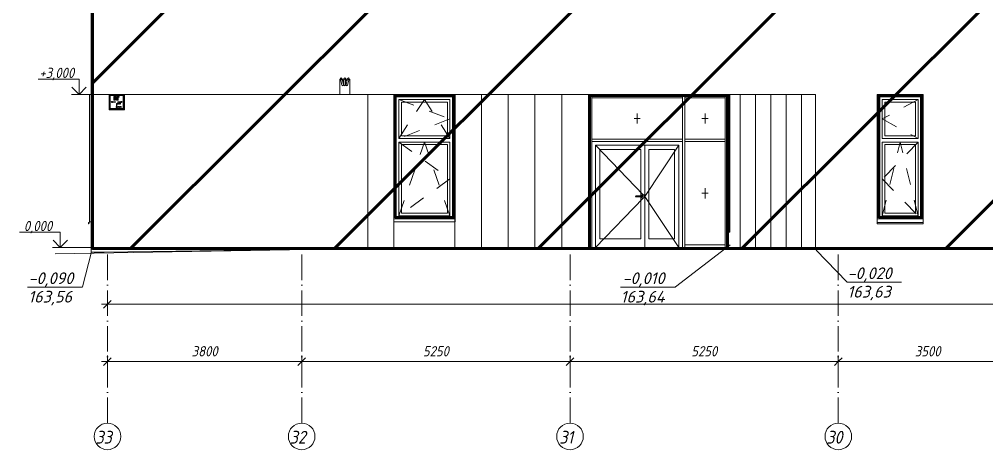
# Model space of a CAD drawing. Header units: millimetres. Extents: x 3914 to 443608, y -156176 to 78197.
# Drawn here: x 189192 to 208118, y -3960 to 4470 of the extents above; entities that cross this region are included whole.
import ezdxf

# ---------------------------------------------------------------- set-up
doc = ezdxf.new("R2010")
doc.units = ezdxf.units.MM
for name, pattern in [('50_200_ШТРИХ_1Т_ш5_п1_п1_', [700, 500, -100, 0, -100]), ('Штрих', [635, 317.5, -317.5]), ('Штриховая', [600, 400, -200])]:
    doc.linetypes.add(name, pattern=pattern)
for name, color, linetype, lineweight in [('0) клиннинг', 90, 'Continuous', 60), ('1) Откосы', 102, 'Continuous', 60), ('A-ANNO-DIMS', 7, 'Continuous', 9), ('A-ANNO-NOTE', 7, 'Continuous', 9), ('A-DETL-2', 7, 'Continuous', 5), ('A-DOOR', 7, 'Continuous', 9), ('A-DOOR-1', 7, 'Continuous', 5), ('A-FLOR', 7, 'Continuous', 9), ('A-GENM', 7, 'Continuous', 9), ('A-GLAZ-1', 7, 'Continuous', 5), ('A-GLAZ-2', 7, 'Штрих', 5), ('A-GLAZ-3', 7, 'Штриховая', 5), ('A-GLAZ-CWMG', 7, 'Continuous', 9), ('A-WALL', 7, 'Continuous', 5), ('G-ANNO-DIMS', 7, 'Continuous', 9), ('G-ANNO-DIMS-1', 7, 'Continuous', 20), ('I-WALL', 7, 'Continuous', 5), ('S-COLS', 7, 'Continuous', 9), ('Оси', 7, 'Continuous', 9), ('Оси-1', 7, '50_200_ШТРИХ_1Т_ш5_п1_п1_', 9)]:
    doc.layers.add(name, color=color, linetype=linetype, lineweight=lineweight)
doc.styles.add('ISOCPEUR_I_1', font='isocpeui.ttf', dxfattribs={"height": 230})
doc.styles.add('ISOCPEUR_I_2', font='isocpeui.ttf', dxfattribs={"width": 0.9, "height": 250})
doc.styles.add('ISOCPEUR_I_3', font='isocpeui.ttf', dxfattribs={"width": 0.9, "height": 200})

msp = doc.modelspace()

# ---------------------------------------------------------------- hatches: boundary and pattern name
at = {"layer": '0) клиннинг'}
h = msp.add_hatch(dxfattribs=at)
h.set_pattern_fill('ANSI31', color=256, scale=888)
h.paths.add_polyline_path([(222595.9, 13930), (190621, 13930), (190621, -19.1), (222595.9, -19.1)])
at = {"layer": 'A-GENM'}
h = msp.add_hatch(color=256, dxfattribs=at)
h.paths.add_polyline_path([(191239.2, 2707), (191239.2, 2993), (190953.2, 2993), (190953.2, 2707), (191095.9, 2707)], flags=0)
h.paths.add_polyline_path([(191223.8, 2722.4), (190968.5, 2722.4), (190968.5, 2977.6), (191223.8, 2977.6), (191223.8, 2774.1)], flags=0)
h.paths.add_polyline_path([(191096.9, 2733.4), (191109.5, 2748.8), (191109.5, 2758.9), (191101.1, 2748.8), (191101.1, 2819.5), (191092.8, 2819.5), (191092.8, 2748.8), (191084.4, 2758.9), (191084.4, 2748.3), (191095.9, 2734.6)], flags=0)
h.paths.add_polyline_path([(191190.2, 2837.4), (191190.7, 2837.4), (191205.7, 2850), (191190.2, 2862.5), (191180.2, 2862.5), (191190.2, 2854.1), (191119.6, 2854.1), (191119.6, 2845.8), (191190.2, 2845.8), (191180.2, 2837.4)], flags=0)
h.paths.add_polyline_path([(191003.1, 2837.4), (191013.7, 2837.4), (191003.6, 2845.8), (191074.3, 2845.8), (191074.3, 2854.1), (191003.6, 2854.1), (191013.7, 2862.5), (191003.1, 2862.5), (190988.2, 2850), (190993.1, 2845.8)], flags=0)
h.paths.add_polyline_path([(191094.9, 2888.3), (191094.9, 2960.9), (191043.4, 2960.9), (191043.4, 2888.3), (191058.8, 2888.3), (191058.8, 2945.5), (191079.5, 2945.5), (191079.5, 2888.3)], flags=0)
h.paths.add_polyline_path([(191108, 2888.3), (191123.4, 2888.3), (191123.4, 2945.5), (191146.4, 2945.5), (191146.4, 2960.9), (191108, 2960.9)], flags=0)
h = msp.add_hatch(color=256, dxfattribs=at)
h.paths.add_polyline_path([(191108, 2809.2), (191116.1, 2809.2), (191116.1, 2811.7), (191106.3, 2811.7), (191103, 2809.2)], flags=0)
h.paths.add_polyline_path([(191104.8, 2813.6), (191108, 2813.5), (191115, 2820.7), (191115.8, 2823.7), (191113.9, 2827.8), (191107.9, 2828.7), (191105.2, 2827.9), (191103.3, 2823.7), (191105.9, 2823.7), (191108, 2826.3), (191110.3, 2826.6), (191112.3, 2825.9), (191113.3, 2823.6), (191112.2, 2820.7), (191106.3, 2815)], flags=0)
h.paths.add_polyline_path([(191103.2, 2811), (191106.3, 2811.7), (191104.8, 2813.6), (191103.7, 2811.7)], flags=0)
msp.add_hatch(color=256, dxfattribs=at).paths.add_polyline_path([(191126.3, 2745.2), (191126.3, 2765.3), (191123.8, 2764.2), (191119.7, 2760.8), (191118.8, 2758.9), (191118.8, 2757.9), (191123.8, 2760.8), (191123.8, 2745.2)], flags=0)
h = msp.add_hatch(color=256, dxfattribs=at)
h.paths.add_polyline_path([(191122.1, 2821), (191123.4, 2826.5), (191130.9, 2826.5), (191130.9, 2829), (191121.2, 2829), (191119.6, 2818.6), (191121.6, 2818.6), (191121.9, 2819.9)], flags=0)
h.paths.add_polyline_path([(191125.1, 2808.9), (191130.3, 2811.3), (191131.8, 2816), (191130.1, 2820.6), (191125.1, 2822.1), (191123.4, 2820.5), (191128.3, 2818.8), (191129.3, 2815.8), (191127.3, 2812.3), (191123.4, 2812), (191122.1, 2812.9), (191121.2, 2814.9), (191119, 2813.9), (191122.1, 2809.9), (191123.4, 2809.5)], flags=0)
h = msp.add_hatch(color=256, dxfattribs=at)
h.paths.add_polyline_path([(191138.7, 2744.9), (191143.5, 2746.7), (191145.5, 2751.2), (191143.8, 2754.9), (191140.8, 2757.8), (191137.5, 2757.1), (191140.8, 2754.2), (191141.8, 2753.8), (191142.9, 2751.2), (191141, 2748.2), (191138.7, 2747.4), (191135.8, 2748.8), (191134.8, 2750.8), (191132.3, 2750.5), (191134.3, 2746.4), (191137.8, 2745.2)], flags=0)
h.paths.add_polyline_path([(191140.8, 2757.8), (191144.2, 2758.9), (191144, 2762), (191143.7, 2762.7), (191141.7, 2764.6), (191138.6, 2765.3), (191134.7, 2763.9), (191132.6, 2759.9), (191135.3, 2759.9), (191136.3, 2762), (191138.7, 2762.7), (191141.6, 2760.8), (191141.4, 2758.9)], flags=0)
h = msp.add_hatch(color=256, dxfattribs=at)
h.paths.add_polyline_path([(191135.9, 2809.2), (191137.8, 2811.7), (191135.4, 2811.2)], flags=0)
h.paths.add_polyline_path([(191135.9, 2805.1), (191137.4, 2806.7), (191135.9, 2809.2)], flags=0)
h = msp.add_hatch(color=256, dxfattribs=at)
h.paths.add_polyline_path([(191143.6, 2811.2), (191144.8, 2823.9), (191146.5, 2826.2), (191148.9, 2826.7), (191151.3, 2825.8), (191152.2, 2823.7), (191154.8, 2824), (191152.9, 2827.9), (191148.9, 2829.3), (191143.8, 2827), (191141.6, 2818.6)], flags=0)
h.paths.add_polyline_path([(191148.7, 2808.9), (191153.3, 2811.2), (191154.2, 2812.2), (191155.1, 2815.7), (191153.3, 2820.3), (191148.4, 2821.9), (191146.3, 2821.4), (191145.6, 2818.6), (191149, 2819.4), (191151.5, 2818.5), (191152, 2814), (191151.4, 2812.6), (191148.5, 2811.4), (191144.8, 2813.4), (191144.7, 2813.5), (191144.1, 2810.9), (191144.8, 2810.6)], flags=0)
h = msp.add_hatch(color=256, dxfattribs=at)
h.paths.add_polyline_path([(191149.6, 2745.2), (191151.4, 2747.7), (191148.9, 2747.7)], flags=0)
h.paths.add_polyline_path([(191149.6, 2741.1), (191151, 2742.6), (191149.6, 2745.2)], flags=0)
h = msp.add_hatch(color=256, dxfattribs=at)
h.paths.add_polyline_path([(191162.1, 2744.9), (191166.9, 2746.6), (191168.7, 2751.1), (191167.8, 2754.3), (191162, 2757.4), (191156.5, 2754.4), (191155.5, 2751.1), (191157.3, 2746.6), (191161.3, 2745.2)], flags=0)
h.paths.add_polyline_path([(191162.1, 2747.4), (191158.4, 2749.3), (191156.5, 2751.1), (191158.4, 2752.2), (191159.2, 2753.9), (191162.1, 2754.9), (191165.1, 2753.7), (191166.2, 2751), (191164.9, 2748.3), (191163.6, 2747.9)], flags=0)
h.paths.add_polyline_path([(191166.4, 2763.8), (191162.1, 2765.3), (191157.8, 2763.8), (191159.6, 2762), (191162.1, 2762.7), (191164.7, 2762)], flags=0)
h.paths.add_polyline_path([(191167.3, 2757.8), (191167.4, 2761.5), (191166, 2762), (191166.4, 2758.9), (191166.5, 2758.9)], flags=0)
h.paths.add_polyline_path([(191156.9, 2757.8), (191159.2, 2758.9), (191157.8, 2763.8), (191156.5, 2758.9)], flags=0)
h = msp.add_hatch(color=256, dxfattribs=at)
h.paths.add_polyline_path([(191158.9, 2811.2), (191160.2, 2823.9), (191161.9, 2826.2), (191164.3, 2826.7), (191166.7, 2825.8), (191167.6, 2823.7), (191170.1, 2824), (191168.3, 2827.9), (191164.3, 2829.3), (191159.2, 2827), (191157, 2818.6)], flags=0)
h.paths.add_polyline_path([(191164.1, 2808.9), (191167.3, 2809.8), (191169.6, 2812.2), (191170.5, 2815.7), (191168.7, 2820.3), (191163.8, 2821.9), (191161.7, 2821.4), (191161, 2818.6), (191164.4, 2819.4), (191166.8, 2818.5), (191167.3, 2814), (191166.8, 2812.6), (191163.9, 2811.4), (191160.2, 2813.4), (191160.1, 2813.5), (191159.5, 2810.9), (191160.2, 2810.6)], flags=0)
h = msp.add_hatch(color=256, dxfattribs=at)
h.paths.add_polyline_path([(191176.9, 2744.9), (191180.8, 2746), (191179, 2747.8), (191177.1, 2745.2)], flags=0)
h.paths.add_polyline_path([(191176.9, 2744.9), (191176.9, 2747.4), (191174.5, 2748.8), (191172.6, 2750.4), (191171.2, 2750.2), (191173, 2746.3), (191176, 2745.2)], flags=0)
h.paths.add_polyline_path([(191180.8, 2746), (191183.2, 2749.5), (191184.1, 2755.6), (191181.6, 2754.1), (191180.5, 2747.8)], flags=0)
h.paths.add_polyline_path([(191176.8, 2752.1), (191179.6, 2752.8), (191181.6, 2755.6), (191184.1, 2755.6), (191182.9, 2761.6), (191180.8, 2764.2), (191177.2, 2765.3), (191172.7, 2763.4), (191171.2, 2757.7), (191172.6, 2753.9), (191174.6, 2753)], flags=0)
h.paths.add_polyline_path([(191177.5, 2754.6), (191174.5, 2755.7), (191173.6, 2758.9), (191174.6, 2761.5), (191177.6, 2762.7), (191180.8, 2760.8), (191181.6, 2758.6), (191180.4, 2755.6)], flags=0)

# ---------------------------------------------------------------- linework, layer by layer
at = {"layer": '0) клиннинг'}
msp.add_lwpolyline([(190621, 13930), (222595.9, 13930), (222595.9, -19.1), (190621, -19.1)], close=True, dxfattribs=at)
at = {"layer": '1) Откосы'}
for points in [[(196545.9, 585), (197685.9, 585), (197685.9, 2970), (196545.9, 2970)], [(206005.9, 585), (206845.9, 585), (206845.9, 2970), (206005.9, 2970)]]:
    msp.add_lwpolyline(points, close=True, dxfattribs=at)
msp.add_lwpolyline([(200345.5, 0), (200345.5, 2980), (203050.5, 2980), (203050.5, 0)], dxfattribs=at)
at = {"layer": 'A-ANNO-DIMS'}
for p, q in [((315935.9, -1112.5), (190795.9, -1112.5)), ((190915.9, -1218.6), (190915.9, -992.5)), ((190915.9, -1112.5), (190915.9, -1218.6)), ((194715.9, -2233.2), (190795.9, -2233.2)), ((190915.9, -2339.3), (190915.9, -2113.2)), ((190915.9, -2233.2), (190915.9, -2339.3)), ((194715.9, -2339.3), (194715.9, -2113.2)), ((194715.9, -2339.3), (194715.9, -2113.2)), ((199965.9, -2233.2), (194715.9, -2233.2)), ((194715.9, -2233.2), (194715.9, -2339.3)), ((194715.9, -2233.2), (194715.9, -2339.3)), ((199965.9, -2339.3), (199965.9, -2113.2)), ((199965.9, -2339.3), (199965.9, -2113.2)), ((205215.9, -2233.2), (199965.9, -2233.2)), ((199965.9, -2233.2), (199965.9, -2339.3)), ((199965.9, -2233.2), (199965.9, -2339.3)), ((205215.9, -2339.3), (205215.9, -2113.2)), ((205215.9, -2339.3), (205215.9, -2113.2)), ((208715.9, -2233.2), (205215.9, -2233.2)), ((205215.9, -2233.2), (205215.9, -2339.3)), ((205215.9, -2233.2), (205215.9, -2339.3))]:
    msp.add_line(p, q, dxfattribs=at)
at = {"layer": 'A-ANNO-DIMS', "lineweight": 20}
for p, q in [((190915.9, -1112.5), (190840.9, -1187.5)), ((190915.9, -1112.5), (190990.9, -1037.5)), ((190915.9, -2233.2), (190840.9, -2308.2)), ((190915.9, -2233.2), (190990.9, -2158.2)), ((194715.9, -2233.2), (194640.9, -2308.2)), ((194715.9, -2233.2), (194640.9, -2308.2)), ((194715.9, -2233.2), (194790.9, -2158.2)), ((194715.9, -2233.2), (194790.9, -2158.2)), ((199965.9, -2233.2), (199890.9, -2308.2)), ((199965.9, -2233.2), (199890.9, -2308.2)), ((199965.9, -2233.2), (200040.9, -2158.2)), ((199965.9, -2233.2), (200040.9, -2158.2)), ((205215.9, -2233.2), (205140.9, -2308.2)), ((205215.9, -2233.2), (205140.9, -2308.2)), ((205215.9, -2233.2), (205290.9, -2158.2)), ((205215.9, -2233.2), (205290.9, -2158.2))]:
    msp.add_line(p, q, dxfattribs=at)
at = {"layer": 'A-ANNO-NOTE'}
for p, q in [((203100.6, 52.7), (202029, -772.1)), ((190604, -85.8), (190429, -772.1)), ((204784.5, -49.8), (205380, -674.8)), ((206454.8, -677.9), (205380, -677.9)), ((190429, -775.2), (189354.2, -775.2)), ((202029, -775.2), (200954.2, -775.2))]:
    msp.add_line(p, q, dxfattribs=at)
at = {"layer": 'A-DETL-2'}
for p, q in [((196515.9, -41.9), (196515.9, 3000)), ((197715, -29.1), (197715, 3000)), ((198237, -24.9), (198237, 3000)), ((198759, -20.6), (198759, 3000)), ((199281, -16.8), (199281, 3000)), ((199803, -12.3), (199803, 3000)), ((203295.5, -11.1), (203295.5, 3000)), ((203595.5, -12.9), (203595.5, 3000)), ((203895.9, -14.7), (203895.9, 3000)), ((204195.5, -16.5), (204195.5, 3000)), ((204495.5, -18.3), (204495.5, 3000)), ((196006.8, -19.1), (189891.6, -125.9)), ((222686.8, -19.1), (196006.8, -19.1))]:
    msp.add_line(p, q, dxfattribs=at)
at = {"layer": 'A-DOOR'}
for p, q in [((201260.5, 1010), (201390.5, 1010)), ((201390.5, 990), (201260.5, 990)), ((201390.5, 1010), (201356.9, 1010)), ((201356.9, 990), (201390.5, 990))]:
    msp.add_line(p, q, dxfattribs=at)
for centre, radius, start, end in [((201260.5, 1000), 10, 90, 270), ((201390.5, 1000), 35, 118.83524, 163.39845), ((201390.5, 1000), 35, 196.60155, 360), ((201390.5, 1000), 35, 360, 118.83316), ((201390.5, 1000), 10, 270, 90), ((201390.5, 1000), 10, 270, 90)]:
    msp.add_arc(centre, radius, start, end, dxfattribs=at)
at = {"layer": 'A-DOOR-1'}
for p, q in [((200467.5, 0), (200467.5, 2003)), ((201430.5, 2003), (200467.5, 2003)), ((200467.5, 2003), (201399.4, 1033.8)), ((200547.5, 170), (200547.5, 1923)), ((200547.5, 1923), (201350.5, 1923)), ((201350.5, 1923), (201350.5, 1010)), ((202093.5, 2003), (201430.5, 2003)), ((201430.5, 0), (201430.5, 2003)), ((202093.5, 2003), (201430.5, 1001.5)), ((201430.5, 2003), (201430.5, 0)), ((201510.5, 1923), (201510.5, 170)), ((201510.5, 1923), (202013.5, 1923)), ((202013.5, 170), (202013.5, 1923)), ((202093.5, 2003), (202093.5, 0)), ((201396.1, 965.7), (200467.5, 0)), ((201375.5, 1010), (201275.5, 1010)), ((201275.5, 990), (201375.5, 990)), ((201350.5, 990), (201350.5, 170)), ((201424.5, 1007.8), (201430.5, 1001.5)), ((201430.5, 1001.5), (201424.9, 995.7)), ((201430.5, 1001.5), (202093.5, 0)), ((201350.5, 170), (200547.5, 170)), ((201510.5, 170), (202013.5, 170))]:
    msp.add_line(p, q, dxfattribs=at)
at = {"layer": 'A-DOOR-1', "flags": 128}
for points in [[(201275.5, 1010), (201274.9, 1010), (201274.3, 1010), (201273.7, 1010), (201273.1, 1010), (201272.5, 1010), (201271.9, 1010), (201271.3, 1010), (201270.8, 1010), (201270.2, 1010), (201269.6, 1010), (201269.1, 1010), (201268.5, 1010), (201268, 1010), (201267.5, 1010), (201267, 1010), (201266.5, 1010), (201266, 1010), (201265.6, 1010), (201265.1, 1010), (201264.7, 1010), (201264.3, 1010), (201263.9, 1010), (201263.5, 1010), (201263.2, 1010), (201262.9, 1010), (201262.5, 1010), (201262.2, 1010), (201262, 1010), (201261.7, 1010), (201261.5, 1010), (201261.3, 1010), (201261.1, 1010), (201260.9, 1010), (201260.8, 1010), (201260.7, 1010), (201260.6, 1010), (201260.5, 1010), (201260.5, 1010), (201260.5, 1010)], [(201260.5, 990), (201260.5, 990), (201260.6, 990), (201260.7, 990), (201260.8, 990), (201260.9, 990), (201261.1, 990), (201261.2, 990), (201261.4, 990), (201261.7, 990), (201261.9, 990), (201262.2, 990), (201262.5, 990), (201262.8, 990), (201263.1, 990), (201263.4, 990), (201263.8, 990), (201264.2, 990), (201264.6, 990), (201265, 990), (201265.5, 990), (201265.9, 990), (201266.4, 990), (201266.9, 990), (201267.4, 990), (201267.9, 990), (201268.4, 990), (201268.9, 990), (201269.5, 990), (201270, 990), (201270.6, 990), (201271.2, 990), (201271.7, 990), (201272.3, 990), (201272.9, 990), (201273.5, 990), (201274.1, 990), (201274.7, 990), (201275.3, 990), (201275.5, 990)], [(201390.5, 1010), (201390.4, 1010), (201390.4, 1010), (201390.3, 1010), (201390.2, 1010), (201390, 1010), (201389.9, 1010), (201389.7, 1010), (201389.5, 1010), (201389.3, 1010), (201389, 1010), (201388.8, 1010), (201388.5, 1010), (201388.2, 1010), (201387.9, 1010), (201387.5, 1010), (201387.1, 1010), (201386.7, 1010), (201386.3, 1010), (201385.9, 1010), (201385.5, 1010), (201385, 1010), (201384.6, 1010), (201384.1, 1010), (201383.6, 1010), (201383.1, 1010), (201382.5, 1010), (201382, 1010), (201381.5, 1010), (201380.9, 1010), (201380.3, 1010), (201379.8, 1010), (201379.2, 1010), (201378.6, 1010), (201378, 1010), (201377.4, 1010), (201376.8, 1010), (201376.2, 1010), (201375.6, 1010), (201375.5, 1010)], [(201375.5, 990), (201376.1, 990), (201376.7, 990), (201377.3, 990), (201377.9, 990), (201378.5, 990), (201379, 990), (201379.6, 990), (201380.2, 990), (201380.8, 990), (201381.3, 990), (201381.9, 990), (201382.4, 990), (201382.9, 990), (201383.4, 990), (201383.9, 990), (201384.4, 990), (201384.9, 990), (201385.4, 990), (201385.8, 990), (201386.2, 990), (201386.6, 990), (201387, 990), (201387.4, 990), (201387.8, 990), (201388.1, 990), (201388.4, 990), (201388.7, 990), (201389, 990), (201389.2, 990), (201389.5, 990), (201389.7, 990), (201389.8, 990), (201390, 990), (201390.1, 990), (201390.3, 990), (201390.3, 990), (201390.4, 990), (201390.5, 990), (201390.5, 990)]]:
    msp.add_lwpolyline(points, dxfattribs=at)
at = {"layer": 'A-DOOR-1'}
for centre, radius, start, end in [((201260.5, 1000), 10, 150, 180), ((201260.5, 1000), 10, 195, 210), ((201390.5, 1000), 35, 150, 156.38449), ((201390.5, 1000), 35, 203.61551, 208.14523), ((201390.5, 1000), 35, 135, 141.41947), ((201390.5, 1000), 35, 218.58053, 225), ((201390.5, 1000), 35, 121.72309, 126.44565), ((201390.5, 1000), 35, 233.55435, 240), ((201390.5, 1000), 35, 105, 111.45951), ((201390.5, 1000), 35, 248.54049, 255), ((201390.5, 1000), 35, 90, 96.45534), ((201390.5, 1000), 35, 263.54466, 270), ((201390.5, 1000), 35, 278.57665, 285), ((201390.5, 1000), 35, 75, 80.71414)]:
    msp.add_arc(centre, radius, start, end, dxfattribs=at)
at = {"layer": 'A-FLOR'}
for p, q in [((195775.9, -21.6), (195775.9, -23.1)), ((195955.9, -20), (195891.5, -20))]:
    msp.add_line(p, q, dxfattribs=at)
at = {"layer": 'A-GENM'}
for p, q in [((195473.6, 3298), (195459.2, 3298)), ((195459.2, 3298), (195459.2, 3000)), ((195472.2, 3303.3), (195503.7, 3182.9)), ((195532.7, 3190.4), (195501.2, 3310.8)), ((195543.2, 3298), (195504.5, 3298)), ((195513.3, 3271.1), (195512.5, 3267.4)), ((195518.2, 3245.3), (195523.1, 3269.2)), ((195543.2, 3307.1), (195543.1, 3186.7)), ((195573.1, 3186.6), (195573.2, 3307)), ((195611.8, 3298), (195573.2, 3298)), ((195615.1, 3310.8), (195583.7, 3190.4)), ((195593.3, 3269.2), (195598.1, 3245.3)), ((195603.8, 3267.4), (195603.1, 3271.1)), ((195612.7, 3182.9), (195644.2, 3303.3)), ((195657.2, 3298), (195642.8, 3298)), ((195657.2, 3000), (195657.2, 3298)), ((191246.2, 3000), (190946.2, 3000)), ((190946.2, 3000), (190946.2, 2700)), ((191239.2, 2993), (190953.2, 2993)), ((190953.2, 2993), (190953.2, 2707)), ((190968.5, 2722.4), (190968.5, 2977.6)), ((190968.5, 2977.6), (191223.8, 2977.6)), ((191003.1, 2862.5), (190988.2, 2850)), ((190988.2, 2850), (191003.1, 2837.4)), ((191013.7, 2862.5), (191003.1, 2862.5)), ((191003.6, 2854.1), (191013.7, 2862.5)), ((191074.3, 2854.1), (191003.6, 2854.1)), ((191013.7, 2837.4), (191003.6, 2845.8)), ((191003.6, 2845.8), (191074.3, 2845.8)), ((191094.9, 2960.9), (191043.4, 2960.9)), ((191043.4, 2960.9), (191043.4, 2888.3)), ((191043.4, 2888.3), (191058.8, 2888.3)), ((191058.8, 2888.3), (191058.8, 2945.5)), ((191058.8, 2945.5), (191079.5, 2945.5)), ((191074.3, 2845.8), (191074.3, 2854.1)), ((191079.5, 2945.5), (191079.5, 2888.3)), ((191079.5, 2888.3), (191094.9, 2888.3)), ((191094.9, 2888.3), (191094.9, 2960.9)), ((191146.4, 2960.9), (191108, 2960.9)), ((191108, 2960.9), (191108, 2888.3)), ((191108, 2888.3), (191123.4, 2888.3)), ((191190.2, 2854.1), (191119.6, 2854.1)), ((191119.6, 2854.1), (191119.6, 2845.8)), ((191119.6, 2845.8), (191190.2, 2845.8)), ((191123.4, 2888.3), (191123.4, 2945.5)), ((191123.4, 2945.5), (191146.4, 2945.5)), ((191146.4, 2945.5), (191146.4, 2960.9)), ((191190.7, 2862.5), (191180.2, 2862.5)), ((191180.2, 2862.5), (191190.2, 2854.1)), ((191190.2, 2845.8), (191180.2, 2837.4)), ((191205.7, 2850), (191190.7, 2862.5)), ((191190.7, 2837.4), (191205.7, 2850)), ((191223.8, 2977.6), (191223.8, 2722.4)), ((191239.2, 2707), (191239.2, 2993)), ((191246.2, 2700), (191246.2, 3000)), ((195459.2, 3000), (195657.2, 3000)), ((197709.9, 2970), (197715.9, 2970)), ((197709.9, 552.3), (197709.9, 2970)), ((190946.2, 2700), (191246.2, 2700)), ((190953.2, 2707), (191239.2, 2707)), ((191223.8, 2722.4), (190968.5, 2722.4)), ((191003.1, 2837.4), (191013.7, 2837.4)), ((191092.8, 2748.8), (191084.4, 2758.9)), ((191084.4, 2758.9), (191084.4, 2748.3)), ((191084.4, 2748.3), (191096.9, 2733.4)), ((191101.1, 2819.5), (191092.8, 2819.5)), ((191092.8, 2819.5), (191092.8, 2748.8)), ((191096.9, 2733.4), (191109.5, 2748.3)), ((191101.1, 2748.8), (191101.1, 2819.5)), ((191109.5, 2758.9), (191101.1, 2748.8)), ((191103.2, 2811), (191103, 2809.2)), ((191103, 2809.2), (191116.1, 2809.2)), ((191104.8, 2813.6), (191103.2, 2811)), ((191105.2, 2827.9), (191103.3, 2823.7)), ((191103.3, 2823.7), (191105.8, 2823.4)), ((191107.9, 2816.5), (191104.8, 2813.6)), ((191109.7, 2829.3), (191105.2, 2827.9)), ((191105.8, 2823.4), (191106.8, 2825.9)), ((191106.3, 2811.7), (191107.4, 2813)), ((191116.1, 2811.7), (191106.3, 2811.7)), ((191106.8, 2825.9), (191109.6, 2826.8)), ((191107.4, 2813), (191110.3, 2815.4)), ((191112.2, 2820.7), (191107.9, 2816.5)), ((191109.5, 2748.3), (191109.5, 2758.9)), ((191109.6, 2826.8), (191112.3, 2825.9)), ((191114.2, 2827.7), (191109.7, 2829.3)), ((191110.3, 2815.4), (191113.9, 2818.9)), ((191113.3, 2823.6), (191112.2, 2820.7)), ((191112.3, 2825.9), (191113.3, 2823.6)), ((191113.9, 2818.9), (191115.4, 2821.3)), ((191115.8, 2823.7), (191114.2, 2827.7)), ((191115.4, 2821.3), (191115.8, 2823.7)), ((191116.1, 2809.2), (191116.1, 2811.7)), ((191121.2, 2814.9), (191118.7, 2814.6)), ((191118.7, 2814.6), (191120.6, 2810.5)), ((191122.5, 2762.6), (191118.8, 2760.2)), ((191118.8, 2760.2), (191118.8, 2757.9)), ((191118.8, 2757.9), (191121.4, 2759.1)), ((191121.2, 2829), (191119, 2818.6)), ((191119, 2818.6), (191121.5, 2818.3)), ((191120.6, 2810.5), (191125.1, 2808.9)), ((191130.9, 2829), (191121.2, 2829)), ((191122.4, 2812.3), (191121.2, 2814.9)), ((191121.4, 2759.1), (191123.8, 2760.8)), ((191121.5, 2818.3), (191122.9, 2819.5)), ((191122.1, 2821), (191123.2, 2826.5)), ((191125.8, 2822.4), (191122.1, 2821)), ((191125.1, 2811.4), (191122.4, 2812.3)), ((191124.7, 2765.3), (191122.5, 2762.6)), ((191122.9, 2819.5), (191125.1, 2819.9)), ((191123.2, 2826.5), (191130.9, 2826.5)), ((191123.8, 2760.8), (191123.8, 2745.2)), ((191123.8, 2745.2), (191126.3, 2745.2)), ((191126.3, 2765.3), (191124.7, 2765.3)), ((191125.1, 2819.9), (191128.3, 2818.8)), ((191128.2, 2812.6), (191125.1, 2811.4)), ((191125.1, 2808.9), (191130.3, 2811.3)), ((191130.1, 2820.6), (191125.8, 2822.4)), ((191126.3, 2745.2), (191126.3, 2765.3)), ((191129.3, 2815.8), (191128.2, 2812.6)), ((191128.3, 2818.8), (191129.3, 2815.8)), ((191131.8, 2816), (191130.1, 2820.6)), ((191130.3, 2811.3), (191131.8, 2816)), ((191130.9, 2826.5), (191130.9, 2829)), ((191134.8, 2750.8), (191132.3, 2750.5)), ((191132.3, 2750.5), (191134.3, 2746.4)), ((191134.7, 2763.9), (191132.6, 2759.9)), ((191132.6, 2759.9), (191135.1, 2759.6)), ((191134.3, 2746.4), (191138.7, 2744.9)), ((191138.6, 2765.3), (191134.7, 2763.9)), ((191136.2, 2748.2), (191134.8, 2750.8)), ((191135.1, 2759.6), (191136.3, 2762)), ((191137.8, 2811.7), (191135.3, 2811.7)), ((191135.3, 2811.7), (191135.9, 2809.2)), ((191135.9, 2809.2), (191135.9, 2805.1)), ((191135.9, 2805.1), (191137.4, 2806.7)), ((191138.8, 2747.4), (191136.2, 2748.2)), ((191136.3, 2762), (191138.7, 2762.7)), ((191137.5, 2757.1), (191137.2, 2754.6)), ((191137.2, 2754.6), (191139, 2754.9)), ((191137.4, 2806.7), (191137.8, 2809.2)), ((191140.8, 2757.8), (191137.5, 2757.1)), ((191137.8, 2809.2), (191137.8, 2811.7)), ((191141.7, 2764.6), (191138.6, 2765.3)), ((191138.7, 2762.7), (191141.1, 2762)), ((191138.7, 2744.9), (191143.5, 2746.7)), ((191141.8, 2748.5), (191138.8, 2747.4)), ((191139, 2754.9), (191141.8, 2753.8)), ((191142, 2760), (191140.8, 2757.8)), ((191141.1, 2762), (191142, 2760)), ((191143.8, 2827), (191141.6, 2818.6)), ((191141.6, 2818.6), (191143.6, 2811.2)), ((191143.8, 2762.7), (191141.7, 2764.6)), ((191141.8, 2756.2), (191143.8, 2757.8)), ((191144.5, 2754.5), (191141.8, 2756.2)), ((191141.8, 2753.8), (191143, 2751.2)), ((191143, 2751.2), (191141.8, 2748.5)), ((191143.5, 2746.7), (191145.5, 2751.2)), ((191143.6, 2811.2), (191148.7, 2808.9)), ((191148.9, 2829.3), (191143.8, 2827)), ((191144.5, 2760.2), (191143.8, 2762.7)), ((191143.8, 2757.8), (191144.5, 2760.2)), ((191144.1, 2819.4), (191144.8, 2823.9)), ((191146.3, 2821.4), (191144.1, 2819.4)), ((191144.1, 2815.7), (191145.3, 2818.5)), ((191144.7, 2813.5), (191144.1, 2815.7)), ((191145.5, 2751.2), (191144.5, 2754.5)), ((191146.2, 2812), (191144.7, 2813.5)), ((191144.8, 2823.9), (191146.5, 2826.2)), ((191145.3, 2818.5), (191148.4, 2819.6)), ((191148.5, 2811.4), (191146.2, 2812)), ((191149, 2822.1), (191146.3, 2821.4)), ((191146.5, 2826.2), (191148.8, 2826.8)), ((191148.4, 2819.6), (191151.5, 2818.5)), ((191151.4, 2812.6), (191148.5, 2811.4)), ((191148.7, 2808.9), (191152, 2809.8)), ((191148.8, 2826.8), (191151.3, 2825.8)), ((191152.9, 2827.9), (191148.9, 2829.3)), ((191151.4, 2747.7), (191148.9, 2747.7)), ((191148.9, 2747.7), (191149.6, 2745.2)), ((191153.3, 2820.3), (191149, 2822.1)), ((191149.6, 2745.2), (191149.6, 2741.1)), ((191149.6, 2741.1), (191151, 2742.6)), ((191151, 2742.6), (191151.4, 2745.2)), ((191151.3, 2825.8), (191152.2, 2823.7)), ((191152.6, 2815.6), (191151.4, 2812.6)), ((191151.4, 2745.2), (191151.4, 2747.7)), ((191151.5, 2818.5), (191152.6, 2815.6)), ((191152, 2809.8), (191154.2, 2812.2)), ((191152.2, 2823.7), (191154.8, 2824)), ((191154.8, 2824), (191152.9, 2827.9)), ((191155.1, 2815.7), (191153.3, 2820.3)), ((191154.2, 2812.2), (191155.1, 2815.7)), ((191156.5, 2754.4), (191155.5, 2751.1)), ((191155.5, 2751.1), (191157.3, 2746.6)), ((191157.8, 2763.8), (191156.1, 2760.2)), ((191156.1, 2760.2), (191156.9, 2757.8)), ((191159.2, 2756.2), (191156.5, 2754.4)), ((191156.9, 2757.8), (191159.2, 2756.2)), ((191159.2, 2827), (191157, 2818.6)), ((191157, 2818.6), (191158.9, 2811.2)), ((191157.3, 2746.6), (191162.1, 2744.9)), ((191162.1, 2765.3), (191157.8, 2763.8)), ((191158, 2751.2), (191159.1, 2753.8)), ((191158.4, 2749.3), (191158, 2751.2)), ((191159.9, 2747.9), (191158.4, 2749.3)), ((191158.7, 2760.1), (191159.6, 2762)), ((191159.5, 2758.2), (191158.7, 2760.1)), ((191158.9, 2811.2), (191164.1, 2808.9)), ((191159.1, 2753.8), (191162, 2754.9)), ((191164.3, 2829.3), (191159.2, 2827)), ((191159.5, 2819.4), (191160.2, 2823.9)), ((191161.7, 2821.4), (191159.5, 2819.4)), ((191159.5, 2815.7), (191160.7, 2818.5)), ((191160.1, 2813.5), (191159.5, 2815.7)), ((191162.1, 2757.4), (191159.5, 2758.2)), ((191159.6, 2762), (191162.1, 2762.7)), ((191162.1, 2747.4), (191159.9, 2747.9)), ((191161.6, 2812), (191160.1, 2813.5)), ((191160.2, 2823.9), (191161.9, 2826.2)), ((191160.7, 2818.5), (191163.8, 2819.6)), ((191163.9, 2811.4), (191161.6, 2812)), ((191164.4, 2822.1), (191161.7, 2821.4)), ((191161.9, 2826.2), (191164.2, 2826.8)), ((191162, 2754.9), (191165.1, 2753.8)), ((191166.4, 2763.8), (191162.1, 2765.3)), ((191162.1, 2762.7), (191164.7, 2762)), ((191164.7, 2758.2), (191162.1, 2757.4)), ((191165.1, 2748.4), (191162.1, 2747.4)), ((191162.1, 2744.9), (191166.9, 2746.6)), ((191163.8, 2819.6), (191166.8, 2818.5)), ((191166.8, 2812.6), (191163.9, 2811.4)), ((191164.1, 2808.9), (191167.3, 2809.8)), ((191164.2, 2826.8), (191166.7, 2825.8)), ((191168.3, 2827.9), (191164.3, 2829.3)), ((191168.7, 2820.3), (191164.4, 2822.1)), ((191164.7, 2762), (191165.6, 2760)), ((191165.6, 2760), (191164.7, 2758.2)), ((191165.1, 2756.2), (191167.3, 2757.8)), ((191167.8, 2754.3), (191165.1, 2756.2)), ((191165.1, 2753.8), (191166.2, 2751.1)), ((191166.2, 2751.1), (191165.1, 2748.4)), ((191168.1, 2760.2), (191166.4, 2763.8)), ((191166.7, 2825.8), (191167.6, 2823.7)), ((191166.8, 2818.5), (191167.9, 2815.6)), ((191167.9, 2815.6), (191166.8, 2812.6)), ((191166.9, 2746.6), (191168.7, 2751)), ((191167.3, 2809.8), (191169.6, 2812.2)), ((191167.3, 2757.8), (191168.1, 2760.2)), ((191167.6, 2823.7), (191170.1, 2824)), ((191168.7, 2751), (191167.8, 2754.3)), ((191170.1, 2824), (191168.3, 2827.9)), ((191170.5, 2815.7), (191168.7, 2820.3)), ((191169.6, 2812.2), (191170.5, 2815.7)), ((191172.7, 2763.4), (191170.9, 2758.6)), ((191170.9, 2758.6), (191172.6, 2753.9)), ((191173.7, 2750.5), (191171.2, 2750.2)), ((191171.2, 2750.2), (191173, 2746.3)), ((191172.6, 2753.9), (191176.8, 2752.1)), ((191177.2, 2765.3), (191172.7, 2763.4)), ((191173, 2746.3), (191176.9, 2744.9)), ((191173.4, 2758.4), (191174.6, 2761.5)), ((191174.5, 2755.7), (191173.4, 2758.4)), ((191174.9, 2748.1), (191173.7, 2750.5)), ((191177.5, 2754.6), (191174.5, 2755.7)), ((191174.6, 2761.5), (191177.6, 2762.7)), ((191177, 2747.4), (191174.9, 2748.1)), ((191176.8, 2752.1), (191179.6, 2752.8)), ((191176.9, 2744.9), (191180.8, 2746)), ((191179, 2747.8), (191177, 2747.4)), ((191180.8, 2764.2), (191177.2, 2765.3)), ((191180.4, 2755.7), (191177.5, 2754.6)), ((191177.6, 2762.7), (191180.5, 2761.6)), ((191180.4, 2749.1), (191179, 2747.8)), ((191179.6, 2752.8), (191181.6, 2754.2)), ((191180.2, 2837.4), (191190.7, 2837.4)), ((191181.6, 2758.6), (191180.4, 2755.7)), ((191181.2, 2751.3), (191180.4, 2749.1)), ((191180.5, 2761.6), (191181.6, 2758.6)), ((191183.2, 2761.2), (191180.8, 2764.2)), ((191180.8, 2746), (191183.2, 2749.5)), ((191181.6, 2754.2), (191181.2, 2751.3)), ((191184.1, 2755.6), (191183.2, 2761.2)), ((191183.2, 2749.5), (191184.1, 2755.6))]:
    msp.add_line(p, q, dxfattribs=at)
at = {"layer": 'A-GENM', "flags": 128}
for points in [[(195513.3, 3271.1), (195513.6, 3272.4), (195514.2, 3273.5), (195515, 3274.5), (195516, 3275.3), (195517.1, 3275.8), (195518.2, 3276)], [(195518.2, 3276), (195519.3, 3275.9), (195520.4, 3275.6), (195521.3, 3274.9), (195522.1, 3274.1), (195522.7, 3273), (195523.1, 3271.8), (195523.2, 3270.5), (195523.1, 3269.2), (195522.7, 3268)], [(195593.6, 3268), (195593.3, 3269.2), (195593.1, 3270.5), (195593.3, 3271.8), (195593.6, 3273), (195594.2, 3274.1), (195595, 3274.9), (195596, 3275.6), (195597.1, 3275.9), (195598.2, 3276)], [(195598.2, 3276), (195599.3, 3275.8), (195600.4, 3275.3), (195601.3, 3274.5), (195602.1, 3273.5)], [(195602.2, 3273.3), (195602.7, 3272.4), (195603.1, 3271.1)], [(195518.2, 3170.1), (195514.6, 3170.8), (195511.1, 3172.4), (195508.1, 3174.8), (195505.7, 3178), (195504, 3181.6), (195503.7, 3182.9)], [(195532.3, 3191.7), (195533.2, 3187.8), (195533.2, 3183.8), (195532.3, 3180), (195530.6, 3176.5), (195528.2, 3173.7), (195525.2, 3171.6), (195521.8, 3170.4), (195518.2, 3170.1)], [(195558.1, 3170.1), (195554.5, 3170.6), (195551.2, 3172), (195548.2, 3174.3), (195545.8, 3177.2), (195544.1, 3180.8), (195543.2, 3184.7), (195543.2, 3188.6)], [(195573, 3188.6), (195573, 3184.6), (195572.1, 3180.8), (195570.5, 3177.2), (195568.1, 3174.3), (195565.1, 3172), (195561.7, 3170.6), (195558.1, 3170.1)], [(195598.2, 3170.1), (195594.6, 3170.4), (195591.1, 3171.6), (195588.1, 3173.7), (195585.7, 3176.5), (195584, 3180), (195583.2, 3183.8), (195583.2, 3187.8), (195584, 3191.7)], [(195612.7, 3182.9), (195612.3, 3181.6), (195610.6, 3178), (195608.2, 3174.8), (195605.2, 3172.4), (195601.8, 3170.8), (195598.2, 3170.1)]]:
    msp.add_lwpolyline(points, dxfattribs=at)
at = {"layer": 'A-GENM'}
for centre, major_axis, ratio, start_param, end_param in [((195486.7, 3307.1), (14.5, 3.8), 0.8995523, 1.2880473, 4.42964), ((195486.7, 3307.1), (14.5, 3.8), 0.8995523, 4.42964, 7.5712326), ((195558.2, 3307.1), (-15, 0), 0.9063078, 4.712836, 7.8544286), ((195558.2, 3307.1), (-15, 0), 0.9063078, 1.5712433, 4.712836), ((195629.6, 3307.1), (-14.5, 3.8), 0.8995523, 4.995138, 8.1367307), ((195629.6, 3307.1), (-14.5, 3.8), 0.8995523, 1.8535454, 4.995138)]:
    msp.add_ellipse(centre, major_axis=major_axis, ratio=ratio, start_param=start_param, end_param=end_param, dxfattribs=at)
at = {"layer": 'A-GLAZ-1'}
for p, q in [((196545.9, 585), (196545.9, 2970)), ((196545.9, 2970), (197685.9, 2970)), ((196615.9, 2900), (196615.9, 2135)), ((196615.9, 2900), (197615.9, 2900)), ((196665.9, 2850), (196665.9, 2185)), ((196665.9, 2850), (197565.9, 2850)), ((197565.9, 2185), (197565.9, 2850)), ((197615.9, 2135), (197615.9, 2900)), ((197685.9, 2970), (197685.9, 585)), ((205975.9, 3000), (205975.9, 502.5)), ((206875.9, 3000), (205975.9, 3000)), ((206005.9, 585), (206005.9, 2970)), ((206005.9, 2970), (206845.9, 2970)), ((206075.9, 2900), (206075.9, 2135)), ((206075.9, 2900), (206775.9, 2900)), ((206125.9, 2850), (206125.9, 2185)), ((206125.9, 2850), (206725.9, 2850)), ((206725.9, 2185), (206725.9, 2850)), ((206775.9, 2135), (206775.9, 2900)), ((206845.9, 2970), (206845.9, 585)), ((206875.9, 502.5), (206875.9, 3000)), ((197615.9, 2135), (196615.9, 2135)), ((196665.9, 2185), (197565.9, 2185)), ((206775.9, 2135), (206075.9, 2135)), ((206125.9, 2185), (206725.9, 2185)), ((196615.9, 2065), (196615.9, 620)), ((196615.9, 2065), (197615.9, 2065)), ((196665.9, 2015), (196665.9, 670)), ((196665.9, 2015), (197565.9, 2015)), ((197565.9, 670), (197565.9, 2015)), ((197615.9, 620), (197615.9, 2065)), ((206075.9, 2065), (206075.9, 620)), ((206075.9, 2065), (206775.9, 2065)), ((206125.9, 2015), (206125.9, 670)), ((206125.9, 2015), (206725.9, 2015)), ((206725.9, 670), (206725.9, 2015)), ((206775.9, 620), (206775.9, 2065)), ((197709.9, 585), (196515.9, 585)), ((196615.9, 620), (197615.9, 620)), ((196665.9, 670), (197565.9, 670)), ((206875.9, 585), (205975.9, 585)), ((206075.9, 620), (206775.9, 620)), ((206125.9, 670), (206725.9, 670)), ((190584.9, 500), (190545.9, 491)), ((190545.9, 491), (190545.9, 466)), ((190545.9, 466), (190551.9, 466)), ((190546.9, 490.2), (190589.4, 500)), ((190546.9, 467), (190546.9, 490.2)), ((190551.2, 467), (190546.9, 467)), ((190556.1, 480.4), (190551.2, 467)), ((190551.9, 466), (190557.1, 480.1)), ((190557.1, 480.1), (190556.1, 480.4)), ((197709.9, 560), (196515.9, 560)), ((206875.9, 560), (205975.9, 560)), ((205975.9, 491), (205975.9, 502.5)), ((205975.9, 466), (205975.9, 491)), ((205975.9, 491), (206875.9, 491)), ((206875.9, 466), (205975.9, 466)), ((206875.9, 502.5), (206875.9, 491)), ((206875.9, 491), (206875.9, 466))]:
    msp.add_line(p, q, dxfattribs=at)
at = {"layer": 'A-GLAZ-2'}
for p, q in [((196615.9, 2135), (197115.9, 2900)), ((196615.9, 2900), (197615.9, 2517.5)), ((197615.9, 2135), (197115.9, 2900)), ((206775.9, 2900), (206075.9, 2517.5)), ((197615.9, 2517.5), (196615.9, 2135)), ((206075.9, 2517.5), (206775.9, 2135)), ((196615.9, 620), (197115.9, 2065)), ((196615.9, 2065), (197615.9, 1342.5)), ((197615.9, 620), (197115.9, 2065)), ((206075.9, 620), (206425.9, 2065)), ((206775.9, 2065), (206075.9, 1342.5)), ((206775.9, 620), (206425.9, 2065)), ((197615.9, 1342.5), (196615.9, 620)), ((206075.9, 1342.5), (206775.9, 620))]:
    msp.add_line(p, q, dxfattribs=at)
at = {"layer": 'A-GLAZ-3'}
for p, q in [((201340.5, 2527.5), (201220.5, 2527.5)), ((201280.5, 2627.5), (201280.5, 2427.5)), ((202668, 2527.5), (202548, 2527.5)), ((202608, 2627.5), (202608, 2427.5)), ((202608, 1162.5), (202608, 962.5)), ((202668, 1062.5), (202548, 1062.5))]:
    msp.add_line(p, q, dxfattribs=at)
at = {"layer": 'A-GLAZ-CWMG'}
for p, q in [((200345.5, 2980), (200395.5, 2980)), ((200345.5, 2980), (200345.5, 2100)), ((200395.5, 2930), (200395.5, 2980)), ((202165.5, 2980), (200395.5, 2980)), ((200395.5, 2980), (200395.5, 2100)), ((202165.5, 2930), (200395.5, 2930)), ((202165.5, 2980), (202215.5, 2980)), ((202165.5, 2980), (202165.5, 2100)), ((202165.5, 2980), (202165.5, 2930)), ((202215.5, 2980), (202215.5, 2100)), ((202215.5, 2930), (202215.5, 2980)), ((203000.5, 2980), (202215.5, 2980)), ((203000.5, 2930), (202215.5, 2930)), ((203000.5, 2980), (203050.5, 2980)), ((203000.5, 2980), (203000.5, 2100)), ((203000.5, 2980), (203000.5, 2930)), ((203050.5, 2980), (203050.5, 2100)), ((200345.5, 2100), (200345.5, 0)), ((200395.5, 2075), (200395.5, 2125)), ((202165.5, 2125), (200395.5, 2125)), ((200395.5, 2100), (200395.5, 0)), ((202165.5, 2125), (202165.5, 2075)), ((202165.5, 2100), (202165.5, 0)), ((202215.5, 2075), (202215.5, 2125)), ((203000.5, 2125), (202215.5, 2125)), ((202215.5, 2100), (202215.5, 0)), ((203000.5, 2125), (203000.5, 2075)), ((203000.5, 2100), (203000.5, 0)), ((203050.5, 2100), (203050.5, 0)), ((202165.5, 2075), (200395.5, 2075)), ((203000.5, 2075), (202215.5, 2075)), ((202215.5, 0), (202215.5, 50)), ((202215.5, 50), (203000.5, 50)), ((203000.5, 50), (203000.5, 0))]:
    msp.add_line(p, q, dxfattribs=at)
at = {"layer": 'A-WALL'}
for p, q in [((190595.9, 8400), (190595.9, -91.6)), ((196007.1, 3000), (204771.4, 3000)), ((196007.1, -18.4), (196007.1, 3000)), ((196515.9, 500), (196515.9, 3000)), ((197715.9, 3000), (197715.9, 500)), ((200325.5, 0), (200325.5, 3000)), ((203070.5, 3000), (203070.5, 300)), ((203094, 3000), (203094, 300)), ((204771.4, -19.1), (204771.4, 3000)), ((205975.9, 502.5), (205975.9, 3000)), ((205975.9, 3000), (206875.9, 3000)), ((206875.9, 3000), (206875.9, 502.5)), ((197715.9, 500), (196515.9, 500)), ((203051.7, 300), (203051.7, 0)), ((203070.5, 300), (203094, 300)), ((190595.9, -91.6), (190845.9, -91.6)), ((190845.9, -88.3), (196007.1, -18.4)), ((190845.9, -88.3), (190845.9, -91.6)), ((203094, 0), (200325.5, 0)), ((203094, 0), (203094, -19.1))]:
    msp.add_line(p, q, dxfattribs=at)
at = {"layer": 'G-ANNO-DIMS', "extrusion": (0, 0, -1)}
for p, q in [((190360.4, 3300), (189560.4, 3300)), ((190360.4, 3000), (190360.4, 3300)), ((190512, 3000), (190212.1, 3000)), ((189991.7, 300), (189191.7, 300)), ((189991.7, 0), (189991.7, 300)), ((190143.3, 0), (189843.3, 0))]:
    msp.add_line(p, q, dxfattribs=at)
at = {"layer": 'G-ANNO-DIMS'}
for p, q in [((198394.6, 3000), (190360.4, 3000)), ((190775.9, 0), (189991.7, 0))]:
    msp.add_line(p, q, dxfattribs=at)
at = {"layer": 'G-ANNO-DIMS-1', "extrusion": (0, 0, -1)}
for p, q in [((190360.4, 3000), (190219, 3141.4)), ((190360.4, 3000), (190501.8, 3141.4)), ((189991.7, 0), (189850.2, 141.4)), ((189991.7, 0), (190133.1, 141.4))]:
    msp.add_line(p, q, dxfattribs=at)
at = {"layer": 'I-WALL'}
for p, q in [((190565.9, 500), (190565.9, 3000)), ((190595.9, 3000), (190565.9, 3000)), ((190595.9, 500), (190565.9, 500)), ((190845.9, -109.2), (190845.9, -91.6)), ((195075.9, -35.4), (195075.9, -31))]:
    msp.add_line(p, q, dxfattribs=at)
at = {"layer": 'S-COLS'}
msp.add_line((195075.9, -35.4), (195075.9, -31), dxfattribs=at)
at = {"layer": 'Оси'}
for centre in [(190915.9, -3700), (194715.9, -3700), (199965.9, -3700), (205215.9, -3700)]:
    msp.add_circle(centre, 260, dxfattribs=at)
at = {"layer": 'Оси-1'}
for p, q in [((194715.9, -3440), (194715.9, 0)), ((199965.9, -3440), (199965.9, 0)), ((205215.9, -3440), (205215.9, 0)), ((190915.9, -3440), (190915.9, 0))]:
    msp.add_line(p, q, dxfattribs=at)

# ---------------------------------------------------------------- texts
at = {"layer": 'A-ANNO-NOTE', "style": 'ISOCPEUR_I_1'}
for s, p in [('-0,090', (189370.2, -716.5)), ('-0,010', (200993.2, -716.5)), ('-0,020', (205396, -619.2)), ('163,63', (205392, -981.3)), ('163,56', (189366.2, -1078.6)), ('163,64', (200956.2, -1078.6))]:
    msp.add_text(s, height=230, dxfattribs=at).set_placement(p)
at = {"layer": 'G-ANNO-DIMS', "style": 'ISOCPEUR_I_3', "width": 0.9}
for s, p in [('+3,000', (189584, 3321.3)), ('0,000', (189279, 321.3))]:
    msp.add_text(s, height=200, dxfattribs=at).set_placement(p)
at = {"layer": 'Оси', "style": 'ISOCPEUR_I_2', "width": 0.9}
for s, p in [('33', (190684.2, -3841.2)), ('32', (194484.2, -3841.2)), ('31', (199758.1, -3841.2)), ('30', (204984.2, -3841.2))]:
    msp.add_text(s, height=250, dxfattribs=at).set_placement(p)

# ---------------------------------------------------------------- next in the draw order: texts
at = {"layer": 'A-ANNO-DIMS', "char_height": 200, "width": 606.782, "attachment_point": 1, "line_spacing_factor": 1.149209, "style": 'ISOCPEUR_I_3', "bg_fill": 3, "box_fill_scale": 1.25, "bg_fill_color": 256, "bg_fill_true_color": 13158600, "bg_fill_transparency": 0}
for s, insert in [('3800', (192563.1, -1931.9)), ('5250', (197088.1, -1931.9)), ('5250', (202338.1, -1931.9)), ('3500', (206713.1, -1931.9))]:
    msp.add_mtext(s, dxfattribs=dict(at, insert=insert))

doc.saveas('drawing.dxf')
